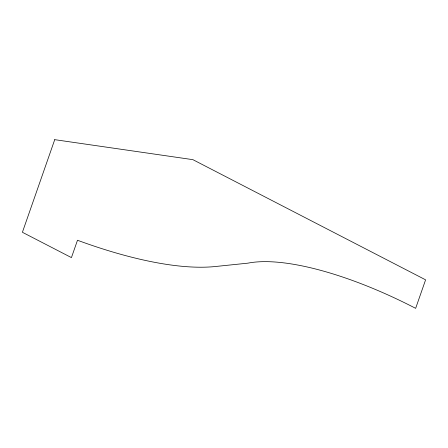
<?xml version="1.0" encoding="UTF-8"?>
<svg xmlns="http://www.w3.org/2000/svg" width="448" height="448" viewBox="0 0 448 448"><rect width="100%" height="100%" fill="white"/><g stroke="black" fill="none" stroke-linecap="round" stroke-linejoin="round"><path stroke-width="0.67" d="M54.734 139.664L22.4 232.282L71.434 257.606L77.493 240.257A266.504 87.646 28.3 0 0 215.034 266.549L247.873 263.161A192.478 63.297 28.3 0 1 415.649 308.336L425.6 279.838L192.892 159.662L54.734 139.664"/></g></svg>
